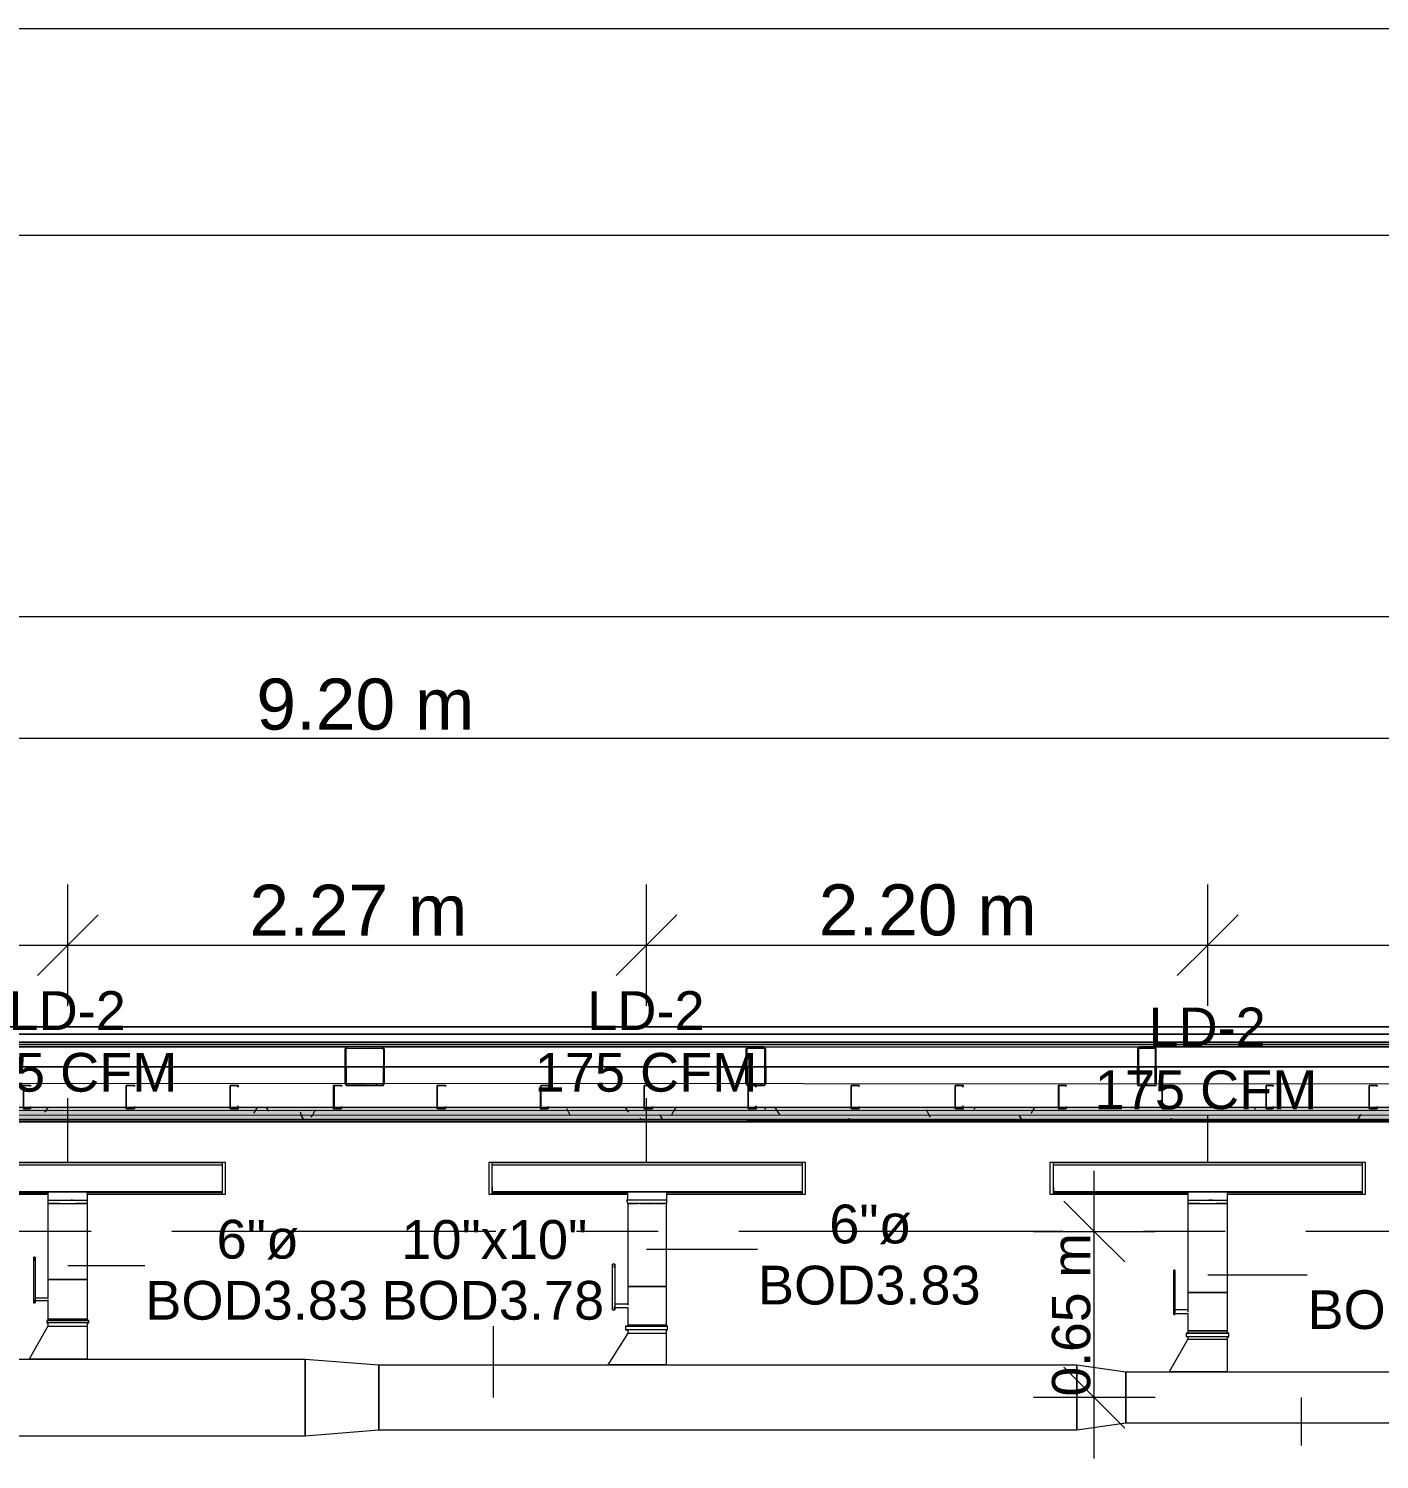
# Model space of a CAD drawing. Header units: metres. Extents: x -2 to 237, y -8 to 52.
# Drawn here: x 38.49 to 43.78, y 46.55 to 52.16 of the extents above; entities that cross this region are included whole.
import ezdxf

# ---------------------------------------------------------------- set-up
doc = ezdxf.new("R2010")
doc.units = ezdxf.units.M
for name, color, linetype, lineweight in [('HVAC - Ductos', 5, 'Continuous', 0), ('PDF3_Text', 7, 'Continuous', 0), ('pie de plano', 7, 'Continuous', 0)]:
    doc.layers.add(name, color=color, linetype=linetype, lineweight=lineweight)
doc.layers.add('PDF3_Geometry', color=7, linetype='Continuous', lineweight=0, true_color=0xaaaaaa)
doc.layers.add('PDF3_Solid Fills', color=7, linetype='Continuous', lineweight=0, true_color=0xffffff)
doc.styles.add('PDF Helvetica', font='')
doc.styles.get('PDF Helvetica').set_extended_font_data('Helvetica')

msp = doc.modelspace()

# ---------------------------------------------------------------- hatches: boundary and pattern name
at = {"layer": 'PDF3_Solid Fills', "lineweight": 0, "transparency": 33554559}
h = msp.add_hatch(color=256, dxfattribs=at)
h.paths.add_polyline_path([(39.8801, 48.163), (39.8801, 48.1676), (39.7335, 48.1676)])
h.paths.add_polyline_path([(39.7335, 48.1584), (39.7289, 48.1584), (39.7289, 48.0256)])
h.paths.add_polyline_path([(39.8847, 48.1584), (39.8801, 48.1584), (39.8756, 48.0256), (39.7381, 48.021), (39.7381, 48.0256), (39.7335, 48.0256), (39.7335, 48.0164), (39.8801, 48.021)])
h = msp.add_hatch(color=256, dxfattribs=at)
h.paths.add_polyline_path([(41.3789, 48.1584), (41.3743, 48.1584), (41.3743, 48.021), (41.3789, 48.1579)])
h.paths.add_polyline_path([(41.3743, 48.021), (41.3056, 48.021), (41.3743, 48.0164)])
h.paths.add_polyline_path([(41.3698, 48.163), (41.3698, 48.1676), (41.3102, 48.1676)])
h.paths.add_polyline_path([(41.3056, 48.1584), (41.301, 48.1584), (41.301, 48.0256)])
h = msp.add_hatch(color=256, dxfattribs=at)
h.paths.add_polyline_path([(42.9098, 48.021), (42.9052, 48.021), (42.9098, 48.0164)])
h.paths.add_polyline_path([(42.841, 48.1584), (42.8364, 48.1584), (42.8364, 48.0164), (42.9006, 48.021), (42.841, 48.021)])
h.paths.add_polyline_path([(42.9098, 48.1584), (42.9052, 48.1584), (42.9052, 48.0256), (42.9098, 48.158)])
h.paths.add_polyline_path([(42.841, 48.163), (42.841, 48.1676), (42.8364, 48.1676)])
h.paths.add_polyline_path([(42.9006, 48.163), (42.9006, 48.1676), (42.8456, 48.1676)])
for points in [[(58.6858, 47.9293), (35.6222, 47.9339), (7.0265, 47.9339), (7.0265, 47.9201), (58.6858, 47.9201)], [(58.6537, 47.9018), (58.6721, 47.8972), (58.6721, 47.9201), (7.0265, 47.9201), (7.0265, 47.9018)], [(7.0265, 47.888), (58.6399, 47.888), (58.6536, 47.8835), (58.6537, 47.8835), (58.6537, 47.9018), (7.0265, 47.9018)]]:
    msp.add_hatch(color=256, dxfattribs=at).paths.add_polyline_path(points)

# ---------------------------------------------------------------- linework, layer by layer
at = {"layer": 'HVAC - Ductos', "color": 252, "lineweight": 0, "true_color": 0x939598}
for points in [[(7.3656, 49.8543), (58.4429, 49.8543)], [(7.3656, 49.3776), (16.8074, 49.3776), (26.0062, 49.3776), (35.2051, 49.3776), (44.4086, 49.3776), (53.6074, 49.3776), (58.4429, 49.3776)], [(38.6427, 48.328), (38.6427, 48.5664), (38.6427, 48.8047)], [(40.9114, 48.328), (40.9114, 48.5664), (40.9114, 48.8047)], [(43.1114, 48.328), (43.1114, 48.5664), (43.1114, 48.8047)], [(38.7618, 48.6856), (38.6427, 48.5664), (38.5235, 48.4472)], [(41.0306, 48.6856), (40.9114, 48.5664), (40.7923, 48.4472)], [(43.2306, 48.6856), (43.1114, 48.5664), (42.9923, 48.4472)], [(7.3656, 48.5664), (8.8369, 48.5664), (11.3165, 48.5664), (13.3149, 48.5664), (15.5103, 48.5664), (18.3199, 48.5664), (20.1533, 48.5664), (22.5137, 48.5664), (24.7092, 48.5664), (27.5004, 48.5664), (29.5172, 48.5664), (31.598, 48.5664), (33.9126, 48.5664), (36.7176, 48.5664), (38.6427, 48.5664), (40.9114, 48.5664), (43.1114, 48.5664), (45.701, 48.5664), (47.9011, 48.5664), (50.0965, 48.5664), (52.3561, 48.5664), (56.0457, 48.5664), (58.4429, 48.5664)]]:
    msp.add_lwpolyline(points, dxfattribs=at)
at = {"layer": 'HVAC - Ductos', "lineweight": 0}
for points in [[(38.6427, 47.7139), (38.6427, 47.966)], [(40.9114, 47.7139), (40.9114, 47.966)], [(43.1114, 47.7139), (43.1114, 47.8972)], [(39.2477, 47.7139), (38.0377, 47.7139), (39.2477, 47.7139), (39.2477, 47.6955), (39.2477, 47.691), (39.2477, 47.6864)], [(39.2477, 47.7001), (39.2477, 47.6955), (39.2477, 47.691)], [(41.5211, 47.7139), (40.3064, 47.7139), (41.5211, 47.7139), (41.5211, 47.6955), (41.5211, 47.691), (41.5211, 47.6864)], [(40.3064, 47.6864), (40.3064, 47.691), (40.3064, 47.6955), (40.3064, 47.7139)], [(40.3064, 47.691), (40.3064, 47.6955), (40.3064, 47.7001)], [(41.5211, 47.7001), (41.5211, 47.6955), (41.5211, 47.691)], [(43.7165, 47.7139), (42.5064, 47.7139), (43.7165, 47.7139), (43.7165, 47.6955), (43.7165, 47.691), (43.7165, 47.6864)], [(42.5064, 47.6864), (42.5064, 47.691), (42.5064, 47.6955), (42.5064, 47.7139)], [(42.5064, 47.691), (42.5064, 47.6955), (42.5064, 47.7001)], [(42.6668, 46.5543), (42.6668, 47.6818)], [(43.7165, 47.7001), (43.7165, 47.6955), (43.7165, 47.691)], [(39.2477, 47.6589), (39.2477, 47.6543)], [(39.2477, 47.6497), (39.2477, 47.6451)], [(40.3064, 47.6543), (40.3064, 47.6589)], [(40.3064, 47.6451), (40.3064, 47.6497)], [(41.5211, 47.6589), (41.5211, 47.6543)], [(41.5211, 47.6497), (41.5211, 47.6451)], [(42.5064, 47.6543), (42.5064, 47.6589)], [(42.5064, 47.6451), (42.5064, 47.6497)], [(43.7165, 47.6589), (43.7165, 47.6543)], [(43.7165, 47.6497), (43.7165, 47.6451)], [(38.0377, 47.6176), (38.0377, 47.613), (38.0377, 47.6084), (38.0377, 47.5901), (38.0377, 47.5947), (38.5647, 47.5947)], [(38.0377, 47.5901), (38.5647, 47.5901)], [(38.6105, 47.5534), (38.606, 47.5534), (38.5877, 47.5534), (38.5739, 47.5534), (38.5693, 47.5534), (38.5647, 47.5534), (38.5739, 47.5534), (38.5877, 47.5534), (38.6151, 47.5534), (38.6427, 47.5534), (38.6701, 47.5534), (38.6977, 47.5534), (38.7114, 47.5534), (38.7205, 47.5534), (38.7205, 47.5672), (38.7205, 47.5993), (38.716, 47.5993), (38.7068, 47.5993), (38.6977, 47.5993), (38.6793, 47.5993), (38.661, 47.5993), (38.6427, 47.5993), (38.6243, 47.5993), (38.606, 47.5993), (38.5877, 47.5993), (38.5739, 47.5993), (38.5693, 47.5993), (38.5647, 47.5993), (38.5647, 47.5672), (38.5647, 47.5534), (38.5647, 47.2555), (38.5693, 47.2555), (38.5739, 47.2555), (38.5877, 47.2555), (38.606, 47.2555), (38.6243, 47.2555), (38.6427, 47.2555), (38.661, 47.2555), (38.6793, 47.2555), (38.6977, 47.2555), (38.7068, 47.2555), (38.716, 47.2555), (38.7205, 47.2555), (38.7205, 47.5534), (38.716, 47.5534), (38.7114, 47.5534), (38.7068, 47.5534), (38.6977, 47.5534), (38.6793, 47.5534), (38.6747, 47.5534)], [(38.5647, 47.5672), (38.5693, 47.5672), (38.5877, 47.5672), (38.6105, 47.5672), (38.6427, 47.5672), (38.6701, 47.5672), (38.6977, 47.5672), (38.716, 47.5672), (38.7205, 47.5672)], [(38.661, 47.5672), (38.6564, 47.5672)], [(39.2477, 47.6176), (39.2477, 47.613), (39.2477, 47.6084), (39.2477, 47.5901), (39.2477, 47.5947), (38.716, 47.5947)], [(38.7205, 47.5901), (39.2477, 47.5901)], [(39.2477, 47.613), (39.2477, 47.6084), (39.2477, 47.6039)], [(40.3064, 47.6176), (40.3064, 47.613), (40.3064, 47.6084), (40.3064, 47.5901), (40.3064, 47.5947), (40.8381, 47.5947)], [(40.3064, 47.6039), (40.3064, 47.6084), (40.3064, 47.613)], [(40.3064, 47.5901), (40.8381, 47.5901)], [(40.9893, 47.5672), (40.9847, 47.5672), (40.9665, 47.5672), (40.9435, 47.5672), (40.9114, 47.5672), (40.8839, 47.5672), (40.8564, 47.5672), (40.8427, 47.5672), (40.8335, 47.5672), (40.8381, 47.5534), (40.8427, 47.5534), (40.8473, 47.5534), (40.861, 47.5534), (40.8747, 47.5534), (40.8793, 47.5534)], [(40.8381, 47.5672), (40.8381, 47.5993), (40.8473, 47.5993), (40.861, 47.5993), (40.8747, 47.5993), (40.8931, 47.5993), (40.9114, 47.5993), (40.9343, 47.5993), (40.9527, 47.5993), (40.9665, 47.5993), (40.9802, 47.5993), (40.9847, 47.5993), (40.9893, 47.5993), (40.9893, 47.5672), (40.9893, 47.5534), (40.9847, 47.5534), (40.9665, 47.5534), (40.9435, 47.5534), (40.9114, 47.5534), (40.8839, 47.5534), (40.861, 47.5534), (40.8427, 47.5534), (40.8381, 47.5534), (40.8381, 47.228), (40.8473, 47.228), (40.861, 47.228), (40.8747, 47.228), (40.8931, 47.228), (40.9114, 47.228), (40.9343, 47.228), (40.9527, 47.228), (40.9665, 47.228), (40.9802, 47.228), (40.9847, 47.228), (40.9893, 47.228), (40.9893, 47.5534), (40.9847, 47.5534)], [(41.5211, 47.6176), (41.5211, 47.613), (41.5211, 47.6084), (41.5211, 47.5901), (41.5211, 47.5947), (40.9893, 47.5947)], [(40.9893, 47.5901), (41.5211, 47.5901)], [(41.5211, 47.613), (41.5211, 47.6084), (41.5211, 47.6039)], [(42.5064, 47.6176), (42.5064, 47.613), (42.5064, 47.6084), (42.5064, 47.5901), (42.5064, 47.5947), (43.0335, 47.5947)], [(42.5064, 47.6039), (42.5064, 47.6084), (42.5064, 47.613)], [(42.5064, 47.5901), (43.0335, 47.5901)], [(43.0794, 47.5534), (43.0748, 47.5534), (43.0564, 47.5534), (43.0473, 47.5534), (43.0427, 47.5534), (43.0381, 47.5534), (43.0335, 47.5534), (43.0427, 47.5534), (43.0564, 47.5534), (43.0839, 47.5534), (43.1114, 47.5534), (43.1389, 47.5534), (43.1665, 47.5534), (43.1802, 47.5534), (43.1894, 47.5534), (43.1894, 47.5672), (43.1894, 47.5993), (43.1848, 47.5993), (43.1756, 47.5993), (43.1665, 47.5993), (43.1481, 47.5993), (43.1298, 47.5993), (43.1114, 47.5993), (43.0931, 47.5993), (43.0748, 47.5993), (43.0564, 47.5993), (43.0473, 47.5993), (43.0381, 47.5993), (43.0335, 47.5993), (43.0335, 47.5672), (43.0335, 47.5534), (43.0335, 47.2051), (43.0381, 47.2051), (43.0473, 47.2051), (43.0564, 47.2051), (43.0748, 47.2051), (43.0931, 47.2051), (43.1114, 47.2051), (43.1298, 47.2051), (43.1481, 47.2051), (43.1665, 47.2051), (43.1756, 47.2051), (43.1848, 47.2051), (43.1894, 47.2051), (43.1894, 47.5534), (43.1848, 47.5534), (43.1802, 47.5534), (43.1756, 47.5534), (43.1665, 47.5534), (43.1481, 47.5534), (43.1435, 47.5534)], [(43.0335, 47.5672), (43.0381, 47.5672), (43.0564, 47.5672), (43.0839, 47.5672), (43.1114, 47.5672), (43.1435, 47.5672), (43.1665, 47.5672), (43.1848, 47.5672), (43.1894, 47.5672)], [(43.1298, 47.5672), (43.116, 47.5672)], [(43.7165, 47.6176), (43.7165, 47.613), (43.7165, 47.6084), (43.7165, 47.5901), (43.7165, 47.5947), (43.1894, 47.5947)], [(43.1894, 47.5901), (43.7165, 47.5901)], [(43.7165, 47.613), (43.7165, 47.6084), (43.7165, 47.6039)], [(38.6151, 47.5534), (38.6243, 47.5534), (38.6427, 47.5534), (38.661, 47.5534), (38.6701, 47.5534)], [(40.8885, 47.5534), (40.8931, 47.5534), (40.9114, 47.5534), (40.9343, 47.5534), (40.9389, 47.5534)], [(40.9435, 47.5534), (40.9527, 47.5534), (40.9665, 47.5534), (40.9802, 47.5534)], [(42.5477, 47.5626), (42.6668, 47.4434), (42.786, 47.3243)], [(43.0839, 47.5534), (43.0931, 47.5534), (43.1114, 47.5534), (43.1298, 47.5534), (43.1389, 47.5534)], [(42.4285, 47.4434), (42.6668, 47.4434), (42.9052, 47.4434)], [(38.5143, 47.3426), (38.5097, 47.3426)], [(40.9114, 47.3747), (41.3469, 47.3747)], [(38.5097, 47.1776), (38.5097, 47.173), (38.5097, 47.1684), (38.5097, 47.1638), (38.5097, 47.1684), (38.5097, 47.173), (38.5097, 47.1776), (38.5097, 47.3288)], [(38.5143, 47.3288), (38.5143, 47.1776), (38.5143, 47.173), (38.5143, 47.1684), (38.5143, 47.1638), (38.5143, 47.1684), (38.5143, 47.173)], [(38.6427, 47.3106), (38.9451, 47.3106)], [(40.7877, 47.3151), (40.7785, 47.3151)], [(40.7785, 47.1501), (40.7785, 47.1455), (40.7785, 47.141), (40.7785, 47.1364), (40.7785, 47.141), (40.7785, 47.1455), (40.7785, 47.1501), (40.7785, 47.3014)], [(40.7877, 47.3014), (40.7877, 47.1501), (40.7877, 47.1455), (40.7877, 47.141), (40.7877, 47.1364), (40.7877, 47.141), (40.7877, 47.1455), (40.7877, 47.1501), (40.7877, 47.1455), (40.8381, 47.1455), (40.8381, 47.0768), (40.8381, 47.0722)], [(42.9831, 47.2922), (42.9785, 47.2922)], [(38.7205, 47.0951), (38.7205, 47.0997), (38.7205, 47.2555), (38.716, 47.2555), (38.7068, 47.2555), (38.6977, 47.2555), (38.6793, 47.2555), (38.661, 47.2555), (38.6427, 47.2555), (38.6243, 47.2555), (38.606, 47.2555), (38.5877, 47.2555), (38.5739, 47.2555), (38.5693, 47.2555), (38.5647, 47.2555), (38.5647, 47.1822), (38.5143, 47.1822)], [(42.9785, 47.1272), (42.9785, 47.1226), (42.9785, 47.118), (42.9785, 47.1226), (42.9785, 47.1272), (42.9785, 47.283)], [(42.9831, 47.283), (42.9831, 47.1272), (42.9831, 47.1226), (42.9831, 47.118), (42.9831, 47.1226), (42.9831, 47.1272), (42.9831, 47.1226), (43.0335, 47.1226), (43.0335, 47.0538), (43.0381, 47.0538), (43.0335, 47.0538), (43.0381, 47.0538), (43.0473, 47.0538), (43.0564, 47.0538), (43.0748, 47.0538), (43.0931, 47.0538), (43.1114, 47.0538), (43.1298, 47.0538), (43.1481, 47.0538), (43.1665, 47.0538), (43.1756, 47.0538), (43.1848, 47.0538), (43.1894, 47.0538), (43.1848, 47.0538), (43.1894, 47.0538), (43.1848, 47.0538), (43.1756, 47.0538), (43.1665, 47.0538), (43.1481, 47.0538), (43.1298, 47.0538), (43.1114, 47.0538), (43.0931, 47.0538), (43.0748, 47.0538), (43.0564, 47.0538), (43.0473, 47.0538), (43.0381, 47.0538), (43.0335, 47.0538), (43.0335, 47.0447), (43.0381, 47.0447), (43.0335, 47.0447), (43.0289, 47.0447)], [(43.1114, 47.2738), (43.501, 47.2738)], [(38.5143, 47.1776), (38.5143, 47.173), (38.5647, 47.173), (38.5647, 47.0997), (38.5647, 47.0951)], [(38.5647, 47.1776), (38.5647, 47.173)], [(40.9893, 47.0722), (40.9893, 47.0768), (40.9893, 47.228), (40.9847, 47.228), (40.9802, 47.228), (40.9665, 47.228), (40.9527, 47.228), (40.9343, 47.228), (40.9114, 47.228), (40.8931, 47.228), (40.8747, 47.228), (40.861, 47.228), (40.8473, 47.228), (40.8381, 47.228), (40.8381, 47.1593), (40.7877, 47.1593)], [(43.1894, 47.0447), (43.1894, 47.0538), (43.1894, 47.2051), (43.1848, 47.2051), (43.1756, 47.2051), (43.1665, 47.2051), (43.1481, 47.2051), (43.1298, 47.2051), (43.1114, 47.2051), (43.0931, 47.2051), (43.0748, 47.2051), (43.0564, 47.2051), (43.0473, 47.2051), (43.0381, 47.2051), (43.0335, 47.2051), (43.0335, 47.1364), (42.9831, 47.1364)], [(38.5097, 47.1638), (38.5143, 47.1638)], [(40.7785, 47.1364), (40.7785, 47.141), (40.7785, 47.1364)], [(40.7785, 47.1364), (40.7877, 47.1364)], [(40.7877, 47.1364), (40.7877, 47.141), (40.7877, 47.1364)], [(40.8381, 47.1593), (40.8381, 47.1547)], [(42.9785, 47.118), (42.9831, 47.118)], [(43.0335, 47.1364), (43.0335, 47.1318), (43.0335, 47.1272)], [(38.5647, 47.0722), (38.4914, 46.9438), (38.496, 46.9438), (38.5143, 46.9438), (38.5372, 46.9438), (38.5647, 46.9438), (38.6427, 46.9438), (38.6701, 46.9438), (38.6977, 46.9438), (38.7114, 46.9438), (38.7205, 46.9438), (38.7205, 47.0722)], [(38.5601, 47.0951), (38.5601, 47.086), (38.5647, 47.086)], [(38.7205, 47.086), (38.7251, 47.086), (38.7205, 47.086), (38.7114, 47.086), (38.7023, 47.086), (38.6839, 47.086), (38.6655, 47.086), (38.6427, 47.086), (38.6197, 47.086), (38.6014, 47.086), (38.5831, 47.086), (38.5693, 47.086), (38.5601, 47.086)], [(38.5739, 47.086), (38.5693, 47.086), (38.5647, 47.086), (38.5647, 47.0722), (38.5693, 47.0722), (38.5739, 47.0722), (38.5877, 47.0722), (38.606, 47.0722), (38.6243, 47.0722), (38.6427, 47.0722), (38.661, 47.0722), (38.6793, 47.0722), (38.6977, 47.0722), (38.7068, 47.0722), (38.716, 47.0722), (38.7205, 47.0722), (38.7205, 47.086), (38.716, 47.086)], [(38.5877, 47.086), (38.5831, 47.086)], [(38.6839, 47.086), (38.6793, 47.086), (38.661, 47.086), (38.6427, 47.086), (38.6243, 47.086), (38.606, 47.086), (38.6014, 47.086)], [(38.6105, 47.0722), (38.6151, 47.0722)], [(38.6701, 47.0722), (38.6747, 47.0722)], [(38.7023, 47.086), (38.6977, 47.086)], [(38.7114, 47.086), (38.7068, 47.086)], [(38.7251, 47.086), (38.7251, 47.0951)], [(40.311, 46.7926), (40.311, 47.0722)], [(40.8289, 47.0722), (40.8289, 47.0584), (40.8335, 47.0584), (40.8381, 47.0584), (40.8381, 47.0447), (40.8473, 47.0447), (40.861, 47.0447), (40.8747, 47.0447), (40.8931, 47.0447), (40.9114, 47.0447), (40.9343, 47.0447), (40.9527, 47.0447), (40.9665, 47.0447), (40.9802, 47.0447), (40.9847, 47.0447), (40.9893, 47.0447), (40.9893, 47.0584), (40.9847, 47.0584), (40.9802, 47.0584)], [(40.9939, 47.0584), (40.9939, 47.0722)], [(40.8381, 47.0447), (40.7602, 46.921), (40.7647, 46.921), (40.7831, 46.921), (40.806, 46.921), (40.8381, 46.921), (40.9114, 46.921), (40.9435, 46.921), (40.9665, 46.921), (40.9847, 46.921), (40.9893, 46.921), (40.9893, 47.0447)], [(40.9893, 47.0584), (40.9939, 47.0584), (40.9847, 47.0584), (40.971, 47.0584), (40.9527, 47.0584), (40.9343, 47.0584), (40.9114, 47.0584), (40.8931, 47.0584), (40.8702, 47.0584), (40.8564, 47.0584), (40.8427, 47.0584), (40.8335, 47.0584), (40.8289, 47.0584)], [(40.8473, 47.0584), (40.8427, 47.0584)], [(40.861, 47.0584), (40.8564, 47.0584)], [(40.9527, 47.0584), (40.9343, 47.0584), (40.9114, 47.0584), (40.8931, 47.0584), (40.8747, 47.0584), (40.8702, 47.0584)], [(40.8793, 47.0447), (40.8839, 47.0447), (40.8885, 47.0447)], [(40.9389, 47.0447), (40.9435, 47.0447)], [(40.971, 47.0584), (40.9665, 47.0584)], [(43.0335, 47.0218), (42.9602, 46.8934), (42.9648, 46.8934), (42.9831, 46.8934), (43.006, 46.8934), (43.0335, 46.8934), (43.1114, 46.8934), (43.1389, 46.8934), (43.1665, 46.8934), (43.1802, 46.8934), (43.1894, 46.8934), (43.1894, 47.0218)], [(43.0335, 47.031), (43.0289, 47.031), (43.0289, 47.0447), (43.0335, 47.0447), (43.0381, 47.0447), (43.0519, 47.0447), (43.0702, 47.0447), (43.0885, 47.0447), (43.1114, 47.0447), (43.1344, 47.0447), (43.1527, 47.0447), (43.1711, 47.0447), (43.1848, 47.0447), (43.1894, 47.0447), (43.194, 47.0447), (43.1894, 47.0447), (43.1848, 47.0447), (43.1894, 47.0447), (43.1848, 47.0447), (43.1756, 47.0447), (43.1665, 47.0447), (43.1481, 47.0447), (43.1298, 47.0447), (43.1114, 47.0447), (43.0931, 47.0447), (43.0748, 47.0447), (43.0564, 47.0447), (43.0473, 47.0447), (43.0381, 47.0447), (43.0335, 47.0447)], [(43.1894, 47.031), (43.194, 47.031), (43.1894, 47.031), (43.1848, 47.031), (43.1711, 47.031), (43.1527, 47.031), (43.1344, 47.031), (43.1114, 47.031), (43.0885, 47.031), (43.0702, 47.031), (43.0519, 47.031), (43.0381, 47.031), (43.0335, 47.031), (43.0289, 47.031)], [(43.0473, 47.031), (43.0381, 47.031), (43.0335, 47.031), (43.0335, 47.0218), (43.0381, 47.0218), (43.0473, 47.0218), (43.0564, 47.0218), (43.0748, 47.0218), (43.0931, 47.0218), (43.1114, 47.0218), (43.1298, 47.0218), (43.1481, 47.0218), (43.1665, 47.0218), (43.1756, 47.0218), (43.1848, 47.0218), (43.1894, 47.0218), (43.1894, 47.031), (43.1848, 47.031), (43.1756, 47.031)], [(43.0564, 47.031), (43.0519, 47.031)], [(43.1527, 47.031), (43.1481, 47.031), (43.1298, 47.031), (43.1114, 47.031), (43.0931, 47.031), (43.0748, 47.031), (43.0702, 47.031)], [(43.0794, 47.0218), (43.0839, 47.0218)], [(43.1389, 47.0218), (43.1435, 47.0218)], [(43.1711, 47.031), (43.1665, 47.031)], [(43.194, 47.031), (43.194, 47.0447)], [(38.7205, 46.9438), (38.7114, 46.9438), (38.6977, 46.9438), (38.6701, 46.9438), (38.6427, 46.9438), (38.5647, 46.9438), (38.5372, 46.9438), (38.5143, 46.9438), (38.496, 46.9438), (38.4914, 46.9438)], [(40.9893, 46.921), (40.9847, 46.921), (40.9665, 46.921), (40.9435, 46.921), (40.9114, 46.921), (40.8381, 46.921), (40.806, 46.921), (40.7831, 46.921), (40.7647, 46.921), (40.7602, 46.921)], [(42.5477, 46.9118), (42.6668, 46.7926), (42.786, 46.6734)], [(43.1894, 46.8934), (43.1802, 46.8934), (43.1665, 46.8934), (43.1389, 46.8934), (43.1114, 46.8934), (43.0335, 46.8934), (43.006, 46.8934), (42.9831, 46.8934), (42.9648, 46.8934), (42.9602, 46.8934)], [(42.9052, 46.7926), (42.6668, 46.7926), (42.4285, 46.7926)], [(43.4781, 46.7926), (43.4781, 46.6047)]]:
    msp.add_lwpolyline(points, dxfattribs=at)
for points in [[(38.0377, 47.7047), (39.2477, 47.7047), (39.2477, 47.5993), (38.0377, 47.5993)], [(39.2614, 47.7139), (39.2477, 47.7139), (39.2477, 47.5901), (39.2614, 47.5901)], [(40.2927, 47.7139), (40.2927, 47.5901), (40.3064, 47.5901), (40.3064, 47.7139)], [(40.3064, 47.7047), (41.5211, 47.7047), (41.5211, 47.5993), (40.3064, 47.5993)], [(41.5348, 47.7139), (41.5211, 47.7139), (41.5211, 47.5901), (41.5348, 47.5901)], [(42.4927, 47.7139), (42.4927, 47.5901), (42.5064, 47.5901), (42.5064, 47.7139)], [(42.5064, 47.7047), (43.7165, 47.7047), (43.7165, 47.5993), (42.5064, 47.5993)], [(43.7302, 47.7139), (43.7165, 47.7139), (43.7165, 47.5901), (43.7302, 47.5901)], [(39.2477, 47.5993), (38.0377, 47.5993)], [(41.5211, 47.5993), (40.3064, 47.5993)], [(43.7165, 47.5993), (42.5064, 47.5993)], [(38.5097, 47.3288), (38.5097, 47.3334), (38.5097, 47.338), (38.5097, 47.3426), (38.5097, 47.338), (38.5097, 47.3334)], [(38.5143, 47.3288), (38.5143, 47.3334), (38.5143, 47.338), (38.5143, 47.3426), (38.5143, 47.338), (38.5143, 47.3334)], [(40.7785, 47.3014), (40.7785, 47.306), (40.7785, 47.3106), (40.7785, 47.3151), (40.7785, 47.3106), (40.7785, 47.306)], [(40.7877, 47.3014), (40.7877, 47.306), (40.7877, 47.3106), (40.7877, 47.3151), (40.7877, 47.3106), (40.7877, 47.306)], [(42.9785, 47.283), (42.9785, 47.2876), (42.9785, 47.2922), (42.9785, 47.2876)], [(42.9831, 47.283), (42.9831, 47.2876), (42.9831, 47.2922), (42.9831, 47.2876)], [(38.5601, 47.0951), (38.5693, 47.0951), (38.5831, 47.0951), (38.6014, 47.0951), (38.6197, 47.0951), (38.6427, 47.0951), (38.6655, 47.0951), (38.6839, 47.0951), (38.7023, 47.0951), (38.7114, 47.0951), (38.7205, 47.0951), (38.7251, 47.0951), (38.7205, 47.0951), (38.7114, 47.0951), (38.7023, 47.0951), (38.6839, 47.0951), (38.6655, 47.0951), (38.6427, 47.0951), (38.6197, 47.0951), (38.6014, 47.0951), (38.5831, 47.0951), (38.5693, 47.0951)], [(38.5647, 47.0997), (38.5693, 47.0997), (38.5739, 47.0997), (38.5877, 47.0997), (38.606, 47.0997), (38.6243, 47.0997), (38.6427, 47.0997), (38.661, 47.0997), (38.6793, 47.0997), (38.6977, 47.0997), (38.7068, 47.0997), (38.716, 47.0997), (38.7205, 47.0997), (38.716, 47.0997), (38.7068, 47.0997), (38.6977, 47.0997), (38.6793, 47.0997), (38.661, 47.0997), (38.6427, 47.0997), (38.6243, 47.0997), (38.606, 47.0997), (38.5877, 47.0997), (38.5739, 47.0997), (38.5693, 47.0997)], [(38.7205, 47.0997), (38.716, 47.0997), (38.7068, 47.0997), (38.6977, 47.0997), (38.6793, 47.0997), (38.661, 47.0997), (38.6427, 47.0997), (38.6243, 47.0997), (38.606, 47.0997), (38.5877, 47.0997), (38.5739, 47.0997), (38.5693, 47.0997), (38.5647, 47.0997), (38.5693, 47.0997), (38.5739, 47.0997), (38.5877, 47.0997), (38.606, 47.0997), (38.6243, 47.0997), (38.6427, 47.0997), (38.661, 47.0997), (38.6793, 47.0997), (38.6977, 47.0997), (38.7068, 47.0997), (38.716, 47.0997)], [(38.5647, 47.0951), (38.5693, 47.0951), (38.5739, 47.0951), (38.5877, 47.0951), (38.606, 47.0951), (38.6243, 47.0951), (38.6427, 47.0951), (38.661, 47.0951), (38.6793, 47.0951), (38.6977, 47.0951), (38.7068, 47.0951), (38.716, 47.0951), (38.7205, 47.0951), (38.716, 47.0951), (38.7068, 47.0951), (38.6977, 47.0951), (38.6793, 47.0951), (38.661, 47.0951), (38.6427, 47.0951), (38.6243, 47.0951), (38.606, 47.0951), (38.5877, 47.0951), (38.5739, 47.0951), (38.5693, 47.0951)], [(40.8289, 47.0722), (40.8335, 47.0722), (40.8427, 47.0722), (40.8564, 47.0722), (40.8702, 47.0722), (40.8931, 47.0722), (40.9114, 47.0722), (40.9343, 47.0722), (40.9527, 47.0722), (40.971, 47.0722), (40.9847, 47.0722), (40.9939, 47.0722), (40.9847, 47.0722), (40.971, 47.0722), (40.9527, 47.0722), (40.9343, 47.0722), (40.9114, 47.0722), (40.8931, 47.0722), (40.8702, 47.0722), (40.8564, 47.0722), (40.8427, 47.0722), (40.8335, 47.0722)], [(40.8381, 47.0768), (40.8473, 47.0768), (40.861, 47.0768), (40.8747, 47.0768), (40.8931, 47.0768), (40.9114, 47.0768), (40.9343, 47.0768), (40.9527, 47.0768), (40.9665, 47.0768), (40.9802, 47.0768), (40.9847, 47.0768), (40.9893, 47.0768), (40.9847, 47.0768), (40.9802, 47.0768), (40.9665, 47.0768), (40.9527, 47.0768), (40.9343, 47.0768), (40.9114, 47.0768), (40.8931, 47.0768), (40.8747, 47.0768), (40.861, 47.0768), (40.8473, 47.0768)], [(40.9893, 47.0768), (40.9847, 47.0768), (40.9802, 47.0768), (40.9665, 47.0768), (40.9527, 47.0768), (40.9343, 47.0768), (40.9114, 47.0768), (40.8931, 47.0768), (40.8747, 47.0768), (40.861, 47.0768), (40.8473, 47.0768), (40.8381, 47.0768), (40.8473, 47.0768), (40.861, 47.0768), (40.8747, 47.0768), (40.8931, 47.0768), (40.9114, 47.0768), (40.9343, 47.0768), (40.9527, 47.0768), (40.9665, 47.0768), (40.9802, 47.0768), (40.9847, 47.0768)], [(40.8381, 47.0722), (40.8473, 47.0722), (40.861, 47.0722), (40.8747, 47.0722), (40.8931, 47.0722), (40.9114, 47.0722), (40.9343, 47.0722), (40.9527, 47.0722), (40.9665, 47.0722), (40.9802, 47.0722), (40.9847, 47.0722), (40.9893, 47.0722), (40.9847, 47.0722), (40.9802, 47.0722), (40.9665, 47.0722), (40.9527, 47.0722), (40.9343, 47.0722), (40.9114, 47.0722), (40.8931, 47.0722), (40.8747, 47.0722), (40.861, 47.0722), (40.8473, 47.0722)], [(37.8177, 46.9438), (39.5731, 46.9438), (39.5731, 46.6414), (37.8177, 46.6414)], [(39.5731, 46.9438), (39.8619, 46.921), (39.8619, 46.6643), (39.5731, 46.6414)], [(39.8619, 46.921), (42.5981, 46.921), (42.5981, 46.6643), (39.8619, 46.6643)], [(42.5981, 46.921), (42.7906, 46.8934), (42.7906, 46.6918), (42.5981, 46.6643)], [(42.7906, 46.8934), (44.8852, 46.8934), (44.8852, 46.6918), (42.7906, 46.6918)]]:
    msp.add_lwpolyline(points, close=True, dxfattribs=at)
at = {"layer": 'PDF3_Geometry', "lineweight": 0}
for points in [[(39.8068, 48.2455), (41.3377, 48.2455), (42.8731, 48.2455), (41.3377, 48.2455), (39.8068, 48.2455), (38.2714, 48.2455)], [(44.404, 48.2455), (45.9394, 48.2455), (47.4702, 48.2455), (45.9394, 48.2455), (44.404, 48.2455), (42.8731, 48.2455)], [(39.8068, 48.218), (38.2714, 48.218)], [(39.8068, 48.186), (38.2714, 48.186)], [(41.3377, 48.218), (39.8068, 48.218)], [(41.3377, 48.186), (39.8068, 48.186)], [(42.8731, 48.218), (41.3377, 48.218)], [(42.8731, 48.186), (41.3377, 48.186)], [(44.404, 48.218), (42.8731, 48.218)], [(44.404, 48.186), (42.8731, 48.186)], [(39.8068, 48.1768), (38.2714, 48.1768)], [(39.7381, 48.0164), (39.8756, 48.0164), (39.8801, 48.0164), (39.8847, 48.0256), (39.8847, 48.1584), (39.8801, 48.163), (39.8756, 48.1676), (39.7381, 48.1676), (39.7335, 48.163), (39.7289, 48.1584), (39.7289, 48.0256), (39.7335, 48.0164)], [(39.8801, 48.0256), (39.8756, 48.021), (39.7381, 48.021), (39.7335, 48.0256), (39.7335, 48.1584), (39.7381, 48.163), (39.8756, 48.163), (39.8801, 48.1584)], [(41.3377, 48.1768), (39.8068, 48.1768)], [(41.301, 48.0256), (41.3056, 48.0164), (41.3102, 48.0164), (41.3698, 48.0164), (41.3743, 48.0164), (41.3789, 48.0256), (41.3789, 48.1584), (41.3743, 48.163), (41.3698, 48.1676), (41.3102, 48.1676), (41.3056, 48.163), (41.301, 48.1584)], [(41.3698, 48.021), (41.3102, 48.021), (41.3056, 48.021), (41.3056, 48.0256), (41.3056, 48.1584), (41.3056, 48.163), (41.3102, 48.163), (41.3698, 48.163), (41.3743, 48.163), (41.3743, 48.1584), (41.3743, 48.0256), (41.3743, 48.021)], [(42.8731, 48.1768), (41.3377, 48.1768)], [(42.8364, 48.0256), (42.8364, 48.0164), (42.8456, 48.0164), (42.9006, 48.0164), (42.9098, 48.0164), (42.9098, 48.0256), (42.9098, 48.1584), (42.9098, 48.163), (42.9006, 48.1676), (42.8456, 48.1676), (42.8364, 48.163), (42.8364, 48.1584)], [(42.9006, 48.021), (42.8456, 48.021), (42.841, 48.021), (42.841, 48.0256), (42.841, 48.1584), (42.841, 48.163), (42.8456, 48.163), (42.9006, 48.163), (42.9052, 48.163), (42.9052, 48.1584), (42.9052, 48.0256), (42.9052, 48.021)], [(44.404, 48.1768), (42.8731, 48.1768)], [(38.3127, 48.0897), (39.7289, 48.0897)], [(39.8068, 48.0897), (39.8801, 48.0897), (39.8068, 48.0897), (39.7335, 48.0897)], [(39.8847, 48.0897), (41.301, 48.0897)], [(41.3056, 48.0897), (41.3377, 48.0897), (41.3743, 48.0897), (41.3377, 48.0897)], [(41.3789, 48.0897), (42.8364, 48.0897)], [(42.841, 48.0897), (42.8731, 48.0897)], [(42.8731, 48.0897), (42.9052, 48.0897)], [(42.9098, 48.0897), (44.326, 48.0897)], [(38.496, 48.0164), (38.4685, 48.0164), (38.4685, 48.0118), (38.4685, 47.9247), (38.496, 47.9247), (38.496, 47.9339), (38.496, 47.9247), (38.4685, 47.9247), (38.4685, 48.0118), (38.4685, 48.0164), (38.496, 48.0164), (38.496, 48.0118)], [(38.9039, 48.0164), (38.8764, 48.0164), (38.8718, 48.0164), (38.8718, 48.0118), (38.8718, 47.9247), (38.8764, 47.9247), (38.9039, 47.9247), (38.9039, 47.9339), (38.9039, 47.9247), (38.8764, 47.9247), (38.8718, 47.9247), (38.8718, 48.0118), (38.8718, 48.0164), (38.8764, 48.0164), (38.9039, 48.0164), (38.9039, 48.0118)], [(39.3119, 48.0164), (39.2797, 48.0164), (39.2797, 48.0118), (39.2797, 47.9247), (39.3119, 47.9247), (39.3119, 47.9339), (39.3073, 47.9339), (39.3073, 47.9247), (39.2797, 47.9247), (39.2797, 48.0118), (39.2797, 48.0164), (39.3073, 48.0164), (39.3073, 48.0118), (39.3119, 48.0118)], [(39.7151, 48.0164), (39.6877, 48.0164), (39.6831, 48.0164), (39.6831, 48.0118), (39.6831, 47.9247), (39.6877, 47.9247), (39.7151, 47.9247), (39.7151, 47.9339), (39.7151, 47.9247), (39.6877, 47.9247), (39.6877, 48.0118), (39.6877, 48.0164), (39.7151, 48.0164), (39.7151, 48.0118)], [(40.1231, 48.0164), (40.091, 48.0164), (40.091, 48.0118), (40.091, 47.9247), (40.1231, 47.9247), (40.1231, 47.9339), (40.1231, 47.9247), (40.091, 47.9247), (40.091, 48.0118), (40.091, 48.0164), (40.1231, 48.0164), (40.1231, 48.0118)], [(40.5265, 48.0164), (40.4989, 48.0164), (40.4943, 48.0118), (40.4943, 47.9247), (40.4989, 47.9247), (40.5265, 47.9247), (40.5265, 47.9339), (40.5265, 47.9247), (40.4989, 47.9247), (40.4989, 48.0118), (40.4989, 48.0164), (40.5265, 48.0164), (40.5265, 48.0118)], [(40.9343, 48.0164), (40.9023, 48.0164), (40.9023, 48.0118), (40.9023, 47.9247), (40.9343, 47.9247), (40.9343, 47.9339), (40.9343, 47.9247), (40.9023, 47.9247), (40.9023, 48.0118), (40.9023, 48.0164), (40.9343, 48.0164), (40.9343, 48.0118)], [(41.3423, 48.0164), (41.3102, 48.0164), (41.3102, 48.0118), (41.3102, 47.9247), (41.3423, 47.9247), (41.3423, 47.9339), (41.3377, 47.9339), (41.3377, 47.9247), (41.3102, 47.9247), (41.3102, 48.0118), (41.3102, 48.0164), (41.3377, 48.0164), (41.3377, 48.0118), (41.3423, 48.0118)], [(41.7456, 48.0164), (41.7181, 48.0164), (41.7135, 48.0164), (41.7135, 48.0118), (41.7135, 47.9247), (41.7181, 47.9247), (41.7456, 47.9247), (41.7456, 47.9339), (41.7456, 47.9247), (41.7181, 47.9247), (41.7135, 47.9247), (41.7135, 48.0118), (41.7135, 48.0164), (41.7181, 48.0164), (41.7456, 48.0164), (41.7456, 48.0118)], [(42.1535, 48.0164), (42.1214, 48.0164), (42.1214, 48.0118), (42.1214, 47.9247), (42.1535, 47.9247), (42.1535, 47.9339), (42.1489, 47.9339), (42.1489, 47.9247), (42.1214, 47.9247), (42.1214, 48.0118), (42.1214, 48.0164), (42.1489, 48.0164), (42.1489, 48.0118), (42.1535, 48.0118)], [(42.5568, 48.0164), (42.5294, 48.0164), (42.5248, 48.0164), (42.5248, 48.0118), (42.5248, 47.9247), (42.5294, 47.9247), (42.5568, 47.9247), (42.5568, 47.9339), (42.5568, 47.9247), (42.5294, 47.9247), (42.5294, 48.0118), (42.5294, 48.0164), (42.5568, 48.0164), (42.5568, 48.0118)], [(42.9648, 48.0164), (42.9327, 48.0164), (42.9327, 48.0118), (42.9327, 47.9247), (42.9648, 47.9247), (42.9648, 47.9339), (42.9648, 47.9247), (42.9327, 47.9247), (42.9327, 48.0118), (42.9327, 48.0164), (42.9648, 48.0164), (42.9648, 48.0118)], [(43.3681, 48.0164), (43.3406, 48.0164), (43.3406, 48.0118), (43.3406, 47.9247), (43.3681, 47.9247), (43.3681, 47.9339), (43.3681, 47.9247), (43.3406, 47.9247), (43.3406, 48.0118), (43.3406, 48.0164), (43.3681, 48.0164), (43.3681, 48.0118)], [(43.776, 48.0164), (43.7485, 48.0164), (43.744, 48.0164), (43.744, 48.0118), (43.744, 47.9247), (43.7485, 47.9247), (43.776, 47.9247), (43.776, 47.9339), (43.776, 47.9247), (43.7485, 47.9247), (43.744, 47.9247), (43.744, 48.0118), (43.744, 48.0164), (43.7485, 48.0164), (43.776, 48.0164), (43.776, 48.0118)], [(35.3059, 47.8834), (44.3031, 47.8834), (35.3059, 47.8834), (44.3031, 47.8834), (35.3059, 47.8834), (44.3031, 47.8834), (35.3059, 47.8834), (44.3031, 47.8789)], [(35.3059, 47.8743), (44.3031, 47.8743)], [(35.3059, 47.8743), (44.3031, 47.8743)]]:
    msp.add_lwpolyline(points, close=True, dxfattribs=at)
for points in [[(39.8435, 48.2455), (39.7656, 48.2455)], [(41.3789, 48.2455), (41.301, 48.2455)], [(42.9098, 48.2455), (42.8318, 48.2455)], [(36.7085, 48.1676), (35.2693, 48.1676), (36.7405, 48.1676), (38.2714, 48.1676), (39.7381, 48.1676), (38.3035, 48.1676)], [(41.3102, 48.1676), (39.8756, 48.1676), (41.3377, 48.1676), (42.8731, 48.1676), (44.3352, 48.1676), (42.9052, 48.1676)], [(39.8756, 48.163), (39.8801, 48.163)], [(41.3698, 48.1676), (42.8456, 48.1676)], [(41.3743, 48.1493), (41.3789, 48.1539)], [(42.8961, 48.163), (42.9006, 48.1676)], [(39.7289, 48.0897), (39.7289, 48.0256), (39.7289, 48.021)], [(39.7335, 48.0897), (39.7335, 48.0256), (39.7335, 48.021)], [(39.8756, 48.021), (39.8801, 48.0256), (39.8801, 48.0897)], [(39.8801, 48.021), (39.8847, 48.0256), (39.8847, 48.0897)], [(41.301, 48.021), (41.301, 48.0256), (41.301, 48.0897)], [(41.301, 48.0759), (41.3056, 48.0805)], [(41.3056, 48.0897), (41.3056, 48.0256), (41.3056, 48.021)], [(41.3743, 48.0897), (41.3743, 48.0256), (41.3789, 48.0302)], [(41.3789, 48.0897), (41.3789, 48.0256), (41.3789, 48.021)], [(42.8364, 48.0989), (42.841, 48.1034)], [(42.8364, 48.021), (42.8364, 48.0256), (42.8364, 48.0897)], [(42.841, 48.0897), (42.841, 48.0256), (42.841, 48.021)], [(42.9052, 48.021), (42.9052, 48.0256), (42.9052, 48.0897)], [(42.9098, 48.0897), (42.9098, 48.0256), (42.9098, 48.021)], [(58.7775, 46.6138), (58.7775, 47.0172), (58.7775, 47.4251), (58.7775, 47.8284), (58.7775, 47.8834), (58.7775, 47.9293), (58.7775, 48.0118), (58.7775, 48.021), (7.0265, 48.0256)], [(39.7335, 48.0164), (39.7381, 48.021)], [(39.8527, 48.0164), (39.8573, 48.021)], [(39.8801, 48.0393), (39.8847, 48.0439)], [(41.3606, 48.0164), (41.3652, 48.021)], [(41.3743, 48.021), (41.3743, 48.0256)], [(42.8731, 48.0164), (42.8731, 48.021)], [(42.9052, 48.053), (42.9098, 48.0576)], [(58.6721, 35.7008), (58.6721, 47.8834), (58.6721, 47.8972), (58.6721, 47.9155), (7.0265, 47.9201)], [(58.6537, 35.7008), (58.6537, 47.8834), (58.6537, 47.8972), (7.0265, 47.9018)], [(40.4943, 47.9293), (40.091, 47.9293), (39.6831, 47.9293), (39.2797, 47.9293), (38.8718, 47.9293), (38.4685, 47.9293), (38.0605, 47.9293), (37.6572, 47.9293)], [(42.5248, 47.9293), (42.1214, 47.9293), (41.7135, 47.9293), (41.3102, 47.9293), (40.9023, 47.9293), (40.4989, 47.9293)], [(45.3665, 47.9293), (44.9631, 47.9293), (44.5552, 47.9293), (44.1519, 47.9293), (43.744, 47.9293), (43.3406, 47.9293), (42.9327, 47.9293), (42.5294, 47.9293)], [(7.0265, 47.888), (58.6399, 47.8834), (58.6399, 35.7008), (48.2128, 35.7008), (48.2128, 35.6871), (58.6399, 35.6871), (58.6399, 34.1837), (45.3206, 34.1837), (44.8348, 34.1837), (44.6515, 34.1837), (41.7273, 34.1837)], [(35.3059, 47.8834), (44.3031, 47.8834)], [(44.3031, 47.8834), (35.3059, 47.8834)], [(38.7343, 47.4434), (38.4181, 47.4434)], [(40.3202, 47.4434), (39.0505, 47.4434)], [(40.9573, 47.4434), (40.6364, 47.4434)], [(42.5431, 47.4434), (41.2735, 47.4434)], [(43.1802, 47.4434), (42.8594, 47.4434)], [(44.766, 47.4434), (43.4964, 47.4434)]]:
    msp.add_lwpolyline(points, dxfattribs=at)
at = {"layer": 'PDF3_Geometry', "color": 254, "lineweight": 0, "true_color": 0xd2d2d2}
for points in [[(41.741, 48.0164), (41.7456, 48.0164)], [(43.7531, 48.0164), (43.7577, 48.0164)], [(39.6831, 47.966), (39.6877, 47.9705)], [(41.7135, 47.9843), (41.7135, 47.9889)], [(43.744, 48.0026), (43.744, 48.0072)]]:
    msp.add_lwpolyline(points, dxfattribs=at)
at = {"layer": 'PDF3_Geometry', "color": 254, "lineweight": 0, "true_color": 0xeaeaea}
for points in [[(38.5647, 47.9293), (38.5555, 47.9155), (38.551, 47.911)], [(39.3851, 47.9293), (39.376, 47.9155), (39.3714, 47.9064)], [(39.431, 47.9155), (39.4219, 47.9293)], [(39.5685, 47.8834), (39.5593, 47.8972), (39.5547, 47.911)], [(39.6143, 47.9201), (39.6097, 47.9155), (39.6006, 47.8972), (39.596, 47.8926)], [(40.6135, 47.8972), (40.6043, 47.9155), (40.5997, 47.9247)], [(40.8427, 47.911), (40.8381, 47.9155), (40.8289, 47.9293)], [(40.9756, 47.8834), (40.9665, 47.8972), (40.9665, 47.9018)], [(41.026, 47.9293), (41.0168, 47.9155), (41.0077, 47.8972)], [(41.3789, 47.9293), (41.3743, 47.9201)], [(41.4339, 47.9018), (41.4248, 47.9155), (41.4156, 47.9293)], [(42.0252, 47.8926), (42.0206, 47.8972), (42.0114, 47.9155), (42.0114, 47.9201)], [(42.1994, 47.9293), (42.1948, 47.9201)], [(42.4331, 47.9293), (42.4239, 47.9155), (42.4194, 47.9064)], [(43.2994, 47.9201), (43.2948, 47.9293)], [(43.7119, 47.9018), (43.7073, 47.8972), (43.6981, 47.8834)], [(40.8885, 47.888), (40.8839, 47.8834)], [(41.7043, 47.888), (41.7043, 47.8834)], [(42.3827, 47.8834), (42.3735, 47.8972)], [(42.9694, 47.8834), (42.9694, 47.888)]]:
    msp.add_lwpolyline(points, dxfattribs=at)
at = {"layer": 'pie de plano', "color": 7, "lineweight": 9}
msp.add_lwpolyline([(87.9143, 52.1594), (87.9143, -7.8416), (-2.0899, -7.8416), (-2.0899, 52.1594)], close=True, dxfattribs=at)
msp.add_lwpolyline([(87.4372, 51.3482), (-0.9899, 51.3482), (-0.9899, -7.1771), (87.4372, -7.1771)], dxfattribs=at)

# ---------------------------------------------------------------- texts
at = {"layer": 'PDF3_Text', "color": 252, "lineweight": 0, "true_color": 0x939598, "char_height": 0.2001, "attachment_point": 4, "style": 'PDF Helvetica'}
for s, insert in [('9.20 m', (39.382, 49.5099)), ('2.27 m', (39.3545, 48.7032)), ('2.20 m', (41.5867, 48.7032))]:
    msp.add_mtext(s, dxfattribs=dict(at, insert=insert))
at = {"layer": 'PDF3_Text', "lineweight": 0, "char_height": 0.15195, "attachment_point": 4, "style": 'PDF Helvetica'}
for s, insert in [('LD-2', (38.4103, 48.3098)), ('LD-2', (40.6791, 48.3098)), ('LD-2', (42.8792, 48.2456)), ('175 CFM', (38.1994, 48.0668)), ('175 CFM', (40.4729, 48.0668)), ('175 CFM', (42.6684, 47.9981)), ('6"ø', (41.6279, 47.471)), ('6"ø', (39.2261, 47.4114)), ('10"x10"', (39.9503, 47.4114)), ('BOD3.83', (41.3483, 47.2326)), ('BOD3.83', (38.9466, 47.173)), ('BOD3.78', (39.8724, 47.173)), ('BOD3.83', (43.5026, 47.1364))]:
    msp.add_mtext(s, dxfattribs=dict(at, insert=insert))
at = {"layer": 'PDF3_Text', "lineweight": 0, "insert": (42.577, 46.7968), "char_height": 0.15008, "attachment_point": 4, "rotation": 90, "style": 'PDF Helvetica'}
msp.add_mtext('0.65 m', dxfattribs=at)

doc.saveas('drawing.dxf')
